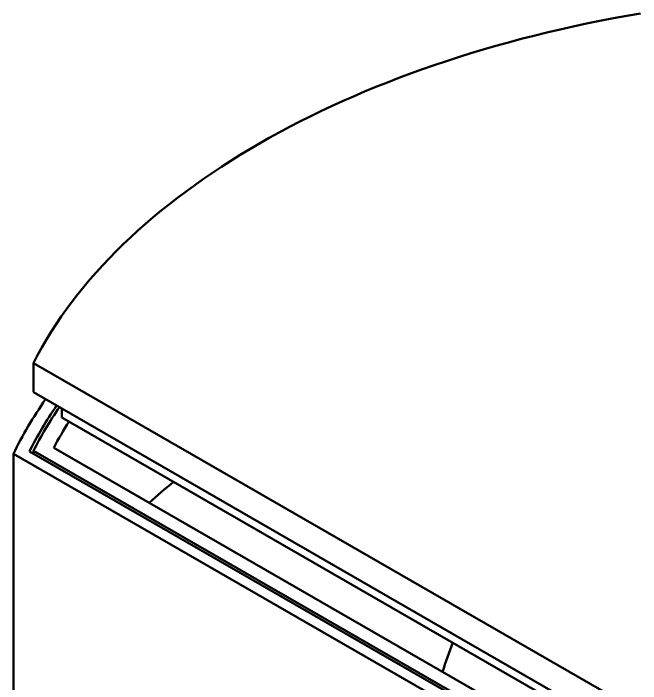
# Model space of a CAD drawing. Header units: inches. Extents: x 1.1 to 16.1, y 0.5 to 10.2.
# Drawn here: x 11.607 to 12.757, y 4.082 to 5.312 of the extents above; entities that cross this region are included whole.
import ezdxf

# ---------------------------------------------------------------- set-up
doc = ezdxf.new("R2010")
doc.units = ezdxf.units.IN
doc.header["$LTSCALE"] = 0.75
doc.header["$MEASUREMENT"] = 0
doc.layers.add('Visible', color=7, linetype='Continuous', lineweight=50)

msp = doc.modelspace()

# ---------------------------------------------------------------- linework, layer by layer
at = {"layer": 'Visible', "extrusion": (4.16334e-17, 0.817547, 0.575862)}
for p, q in [((11.6436, 4.6703, 0.1188), (13.6787, 3.4983, 1.7826)), ((11.6436, 4.6166, 0.081), (11.6436, 4.6703, 0.1188)), ((11.6436, 4.6166, 0.081), (13.6787, 3.4446, 1.7448)), ((11.6955, 4.5705, 0.0325), (11.6955, 4.5867, 0.044)), ((11.6955, 4.5705, 0.0325), (13.6918, 3.4209, 1.6646)), ((13.6881, 3.3587, 1.639), (11.6806, 4.5147, -0.0022)), ((11.6067, 4.5038, 0.0132), (13.6692, 3.3161, 1.6994)), ((11.6067, 4.5038, 0.0132), (11.6067, 2.0094, -1.7438)), ((13.6769, 3.3331, 1.6753), (11.6362, 4.5082, 0.007)), ((11.6436, 4.504, 0.0017), (11.6436, 4.5093, 0.0054)), ((11.6436, 4.5093, 0.0054), (13.6787, 3.3374, 1.6693))]:
    msp.add_line(p, q, dxfattribs=at)
for centre, radius, start, end in [((-13.2179, -2.1315, 3.8866), 1.6404, 286.3146, 343.6854), ((-13.2179, -2.1315, 3.6897), 1.6732, 338.0698, 344.3535), ((-13.2179, -2.1315, 3.6897), 1.6404, 338.5588, 343.6854)]:
    msp.add_arc(centre, radius, start, end, dxfattribs=at)
at = {"layer": 'Visible', "extrusion": (-4.16334e-17, -0.817547, -0.575862)}
for centre, radius, start, end in [((13.2179, -2.1315, -3.6897), 1.647, 196.1792, 201.5407), ((13.2179, -2.1315, -3.6897), 1.6076, 197.0054, 200.1496), ((13.2179, -2.1315, -3.296), 1.6076, 212.0829, 214.9561)]:
    msp.add_arc(centre, radius, start, end, dxfattribs=at)
at = {"layer": 'Visible'}
msp.add_open_spline([(12.3937, 4.1041, -1.1868), (12.3997, 4.1219, -1.1813), (12.4061, 4.1397, -1.176), (12.4127, 4.1575, -1.1712)], degree=3, dxfattribs=at)

doc.saveas('drawing.dxf')
